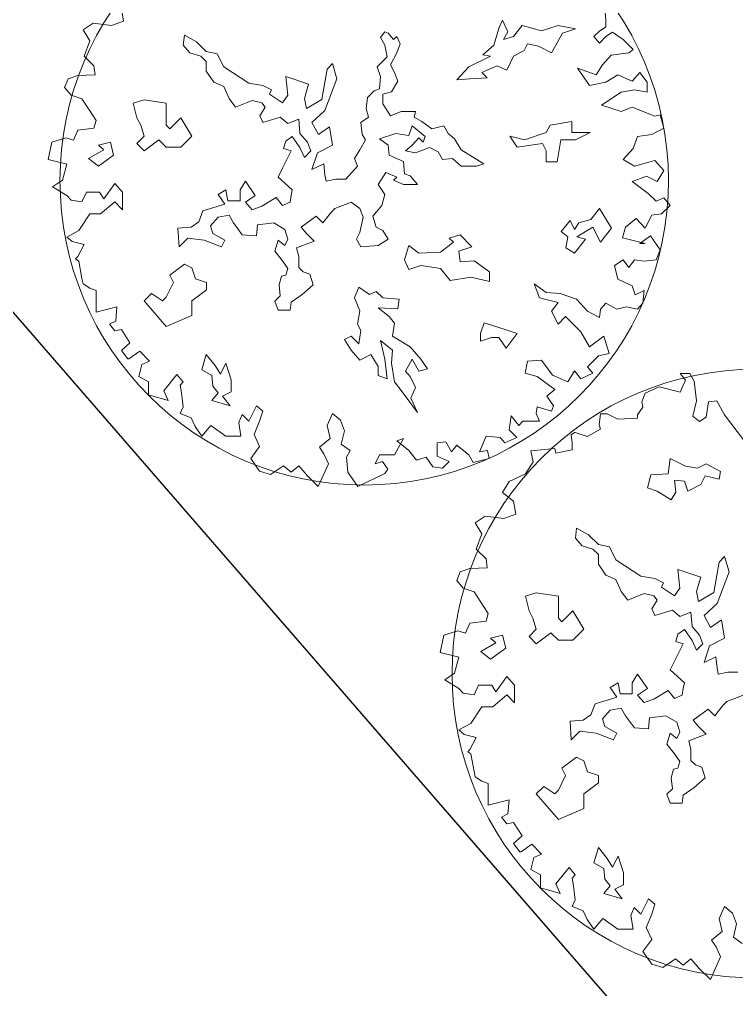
# Model space of a CAD drawing. Header units: millimetres. Extents: x 587797 to 2274247, y 1711 to 439204.
# Drawn here: x 2013631 to 2018272, y 267228 to 273502 of the extents above; entities that cross this region are included whole.
import ezdxf

# ---------------------------------------------------------------- set-up
doc = ezdxf.new("R2010")
doc.units = ezdxf.units.MM
doc.layers.add('finiture', color=7, linetype='Continuous', lineweight=20)

msp = doc.modelspace()

# ---------------------------------------------------------------- linework, layer by layer
msp.add_line((1983300.089, 306467.674), (2019745.401, 264522.149))
at = {"layer": 'finiture'}
for p, q in [((2014305.095, 273489.554), (2014290.806, 273575.322)), ((2017418.017, 273567.154), (2017426.183, 273497.722)), ((2014227.527, 273463.007), (2014305.095, 273489.554)), ((2016756.911, 273497.951), (2016735.322, 273448.754)), ((2016791.695, 273421.156), (2016756.911, 273497.951)), ((2017426.183, 273497.722), (2017426.183, 273454.838)), ((2014043.814, 273434.417), (2014107.093, 273477.301)), ((2014086.68, 273362.944), (2014043.814, 273434.417)), ((2014107.093, 273477.301), (2014227.527, 273463.007)), ((2015967.683, 273385.158), (2015995.27, 273421.156)), ((2015995.27, 273421.156), (2016016.859, 273413.956)), ((2016735.322, 273448.754), (2016700.538, 273335.961)), ((2016764.108, 273371.959), (2016791.695, 273421.156)), ((2016884.052, 273463.153), (2016827.678, 273392.358)), ((2017009.992, 273428.355), (2016884.052, 273463.153)), ((2017116.742, 273463.153), (2017009.992, 273428.355)), ((2017229.489, 273441.555), (2017116.742, 273463.153)), ((2017144.329, 273413.956), (2017229.489, 273441.555)), ((2017383.316, 273426.249), (2017348.615, 273391.533)), ((2017426.183, 273454.838), (2017383.316, 273426.249)), ((2017426.183, 273391.533), (2017469.049, 273420.123)), ((2017469.049, 273420.123), (2017538.452, 273371.112)), ((2014049.938, 273264.923), (2014086.68, 273362.944)), ((2014691.483, 273335.961), (2014698.679, 273399.557)), ((2014698.679, 273399.557), (2014776.643, 273357.56)), ((2014776.643, 273357.56), (2014840.213, 273293.963)), ((2015995.27, 273335.961), (2015967.683, 273385.158)), ((2016016.859, 273413.956), (2016051.643, 273371.959)), ((2016051.643, 273371.959), (2016073.233, 273392.358)), ((2016073.233, 273392.358), (2016094.823, 273343.16)), ((2016827.678, 273392.358), (2016764.108, 273371.959)), ((2017102.349, 273335.961), (2017144.329, 273413.956)), ((2017348.615, 273391.533), (2017383.316, 273348.649)), ((2017383.316, 273348.649), (2017426.183, 273391.533)), ((2017538.452, 273371.112), (2017601.731, 273307.807)), ((2014734.662, 273286.764), (2014691.483, 273335.961)), ((2016009.663, 273259.166), (2015995.27, 273335.961)), ((2016094.823, 273343.16), (2016073.233, 273286.764)), ((2016700.538, 273335.961), (2016629.771, 273272.365)), ((2016827.678, 273265.165), (2016897.245, 273301.163)), ((2016897.245, 273301.163), (2016918.835, 273343.16)), ((2016918.835, 273343.16), (2016989.602, 273328.761)), ((2016989.602, 273328.761), (2017073.562, 273286.764)), ((2017073.562, 273286.764), (2017102.349, 273335.961)), ((2017601.731, 273307.807), (2017573.153, 273285.344)), ((2014113.217, 273201.618), (2014049.938, 273264.923)), ((2014804.23, 273265.165), (2014734.662, 273286.764)), ((2014840.213, 273230.367), (2014804.23, 273265.165)), ((2014840.213, 273293.963), (2014910.98, 273279.564)), ((2014910.98, 273279.564), (2014952.96, 273195.569)), ((2015946.093, 273195.569), (2016009.663, 273259.166)), ((2016073.233, 273286.764), (2016031.253, 273208.769)), ((2016678.948, 273265.165), (2016538.614, 273195.569)), ((2016629.771, 273272.365), (2016678.948, 273265.165)), ((2016784.498, 273173.971), (2016827.678, 273265.165)), ((2017460.884, 273271.05), (2017403.729, 273207.745)), ((2017573.153, 273285.344), (2017460.884, 273271.05)), ((2014121.382, 273144.44), (2014113.217, 273201.618)), ((2014840.213, 273166.771), (2014840.213, 273230.367)), ((2014952.96, 273195.569), (2015114.884, 273089.976)), ((2015587.461, 272983.182), (2015622.245, 273181.17)), ((2015622.245, 273181.17), (2015657.029, 273215.968)), ((2015657.029, 273215.968), (2015685.815, 273117.574)), ((2015967.683, 273131.973), (2015946.093, 273195.569)), ((2016031.253, 273208.769), (2016058.84, 273159.572)), ((2016538.614, 273195.569), (2016460.651, 273110.375)), ((2016622.575, 273159.572), (2016722.128, 273202.769)), ((2016722.128, 273202.769), (2016784.498, 273173.971)), ((2017362.903, 273144.44), (2017242.469, 273187.324)), ((2017242.469, 273187.324), (2017320.037, 273075.008)), ((2017403.729, 273207.745), (2017362.903, 273144.44)), ((2013923.38, 273060.714), (2013945.833, 273117.892)), ((2013945.833, 273117.892), (2014009.112, 273138.313)), ((2014009.112, 273138.313), (2014121.382, 273144.44)), ((2014889.39, 273095.975), (2014840.213, 273166.771)), ((2015367.965, 273011.98), (2015354.771, 273131.973)), ((2015354.771, 273131.973), (2015502.301, 273082.776)), ((2015685.815, 273117.574), (2015607.852, 272913.586)), ((2015960.486, 273053.978), (2015967.683, 273131.973)), ((2016058.84, 273159.572), (2016080.43, 273103.175)), ((2016460.651, 273110.375), (2016545.811, 273117.574)), ((2016545.811, 273117.574), (2016658.558, 273124.774)), ((2016658.558, 273124.774), (2016622.575, 273159.572)), ((2017426.183, 273095.429), (2017503.75, 273144.44)), ((2017503.75, 273144.44), (2017595.607, 273103.598)), ((2017595.607, 273103.598), (2017644.597, 273158.734)), ((2017644.597, 273158.734), (2017693.588, 273095.429)), ((2013966.246, 273011.703), (2013923.38, 273060.714)), ((2014952.96, 273068.377), (2014889.39, 273095.975)), ((2014987.743, 272990.382), (2014952.96, 273068.377)), ((2015114.884, 273089.976), (2015206.041, 273075.577)), ((2015206.041, 273075.577), (2015262.414, 273046.778)), ((2015262.414, 273046.778), (2015249.22, 273019.18)), ((2015502.301, 273082.776), (2015474.714, 272990.382)), ((2015925.702, 273039.579), (2015960.486, 273053.978)), ((2016080.43, 273103.175), (2016038.449, 273033.579)), ((2017320.037, 273075.008), (2017426.183, 273095.429)), ((2017609.896, 273046.419), (2017524.163, 273032.124)), ((2017693.588, 273032.124), (2017609.896, 273046.419)), ((2017693.588, 273095.429), (2017693.588, 273032.124)), ((2014035.649, 272989.24), (2013966.246, 273011.703)), ((2014098.928, 272891.22), (2014035.649, 272989.24)), ((2014438.506, 272982.59), (2014367.684, 272959.873)), ((2014581.487, 272959.873), (2014438.506, 272982.59)), ((2015029.724, 272933.985), (2014987.743, 272990.382)), ((2015249.22, 273019.18), (2015333.181, 272962.783)), ((2015333.181, 272962.783), (2015367.965, 273011.98)), ((2015474.714, 272990.382), (2015487.908, 272926.786)), ((2015487.908, 272926.786), (2015587.461, 272983.182)), ((2015875.326, 272926.786), (2015882.523, 272997.581)), ((2015882.523, 272997.581), (2015925.702, 273039.579)), ((2016038.449, 273033.579), (2015982.076, 273019.18)), ((2015982.076, 273019.18), (2015982.076, 272955.584)), ((2017524.163, 273032.124), (2017397.605, 272948.398)), ((2014367.684, 272959.873), (2014391.737, 272864.995)), ((2014581.487, 272818.224), (2014581.487, 272959.873)), ((2015136.473, 272977.183), (2015029.724, 272933.985)), ((2015198.844, 272962.783), (2015136.473, 272977.183)), ((2015185.65, 272877.589), (2015220.434, 272933.985)), ((2015220.434, 272933.985), (2015198.844, 272962.783)), ((2015889.719, 272870.389), (2015875.326, 272926.786)), ((2015982.076, 272955.584), (2016031.253, 272877.589)), ((2017397.605, 272948.398), (2017524.163, 272905.514)), ((2017524.163, 272905.514), (2017595.607, 272934.104)), ((2017595.607, 272934.104), (2017742.578, 272876.925)), ((2014127.506, 272848.335), (2014098.928, 272891.22)), ((2014391.737, 272864.995), (2014415.789, 272818.224)), ((2014675.026, 272864.995), (2014604.203, 272794.17)), ((2014745.848, 272747.399), (2014675.026, 272864.995)), ((2015206.041, 272835.591), (2015185.65, 272877.589)), ((2015318.788, 272870.389), (2015206.041, 272835.591)), ((2015367.965, 272828.392), (2015318.788, 272870.389)), ((2015438.731, 272857.19), (2015367.965, 272828.392)), ((2015445.928, 272764.795), (2015438.731, 272857.19)), ((2015607.852, 272913.586), (2015523.891, 272835.591)), ((2015840.542, 272835.591), (2015889.719, 272870.389)), ((2016031.253, 272877.589), (2016102.019, 272906.387)), ((2016102.019, 272906.387), (2016193.176, 272906.387)), ((2016193.176, 272906.387), (2016185.98, 272870.389)), ((2016185.98, 272870.389), (2016235.157, 272842.791)), ((2017742.578, 272876.925), (2017777.279, 272885.093)), ((2017777.279, 272885.093), (2017799.733, 272799.325)), ((2014009.112, 272785.03), (2014113.217, 272799.325)), ((2014113.217, 272799.325), (2014127.506, 272848.335)), ((2014415.789, 272818.224), (2014438.506, 272747.399)), ((2014604.203, 272794.17), (2014581.487, 272818.224)), ((2015523.891, 272835.591), (2015565.872, 272757.596)), ((2015565.872, 272757.596), (2015636.638, 272807.993)), ((2015636.638, 272807.993), (2015657.029, 272688)), ((2015847.739, 272757.596), (2015840.542, 272835.591)), ((2016171.587, 272813.992), (2016151.196, 272751.596)), ((2016256.747, 272744.397), (2016171.587, 272813.992)), ((2016235.157, 272842.791), (2016298.727, 272793.594)), ((2016298.727, 272793.594), (2016376.69, 272813.992)), ((2016376.69, 272813.992), (2016404.277, 272764.795)), ((2017064.276, 272818.224), (2017040.223, 272770.117)), ((2017205.92, 272840.941), (2017064.276, 272818.224)), ((2017205.92, 272770.117), (2017205.92, 272840.941)), ((2017799.733, 272799.325), (2017722.165, 272758.483)), ((2013839.688, 272707.431), (2013931.545, 272736.02)), ((2013931.545, 272736.02), (2013980.535, 272721.725)), ((2013980.535, 272721.725), (2014009.112, 272785.03)), ((2014438.506, 272747.399), (2014391.737, 272699.292)), ((2014675.026, 272675.239), (2014745.848, 272747.399)), ((2015354.771, 272715.598), (2015396.751, 272744.397)), ((2015396.751, 272744.397), (2015445.928, 272673.601)), ((2015495.105, 272708.399), (2015445.928, 272764.795)), ((2015869.329, 272722.798), (2015847.739, 272757.596)), ((2016066.036, 272764.795), (2015960.486, 272729.998)), ((2015960.486, 272729.998), (2016016.859, 272688)), ((2016151.196, 272751.596), (2016066.036, 272764.795)), ((2016171.587, 272688), (2016214.766, 272737.197)), ((2016214.766, 272737.197), (2016242.353, 272708.399)), ((2016242.353, 272708.399), (2016256.747, 272744.397)), ((2016404.277, 272764.795), (2016446.257, 272729.998)), ((2016446.257, 272729.998), (2016489.437, 272659.202)), ((2016898.578, 272723.346), (2016803.703, 272747.399)), ((2016803.703, 272747.399), (2016851.809, 272675.239)), ((2017040.223, 272770.117), (2016898.578, 272723.346)), ((2017324.848, 272770.117), (2017205.92, 272770.117)), ((2017229.973, 272723.346), (2017324.848, 272770.117)), ((2017630.309, 272744.189), (2017601.731, 272666.589)), ((2017722.165, 272758.483), (2017630.309, 272744.189)), ((2013817.234, 272595.115), (2013839.688, 272707.431)), ((2014142.141, 272688), (2014220.104, 272708.399)), ((2014176.925, 272659.202), (2014142.141, 272688)), ((2014220.104, 272708.399), (2014240.495, 272624.404)), ((2014391.737, 272699.292), (2014438.506, 272652.521)), ((2014438.506, 272652.521), (2014533.381, 272723.346)), ((2014533.381, 272723.346), (2014581.487, 272675.239)), ((2014581.487, 272675.239), (2014675.026, 272675.239)), ((2015340.378, 272666.401), (2015354.771, 272715.598)), ((2015445.928, 272673.601), (2015474.714, 272610.005)), ((2015516.695, 272652.002), (2015495.105, 272708.399)), ((2015657.029, 272688), (2015558.675, 272638.803)), ((2015833.346, 272659.202), (2015869.329, 272722.798)), ((2016016.859, 272688), (2016024.056, 272624.404)), ((2016129.606, 272652.002), (2016171.587, 272688)), ((2016284.334, 272673.601), (2016193.176, 272638.803)), ((2016340.707, 272644.803), (2016284.334, 272673.601)), ((2016851.809, 272675.239), (2017016.17, 272699.292)), ((2017016.17, 272699.292), (2017040.223, 272652.521)), ((2017111.045, 272581.697), (2017135.098, 272723.346)), ((2017135.098, 272723.346), (2017229.973, 272723.346)), ((2017601.731, 272666.589), (2017538.452, 272595.115)), ((2014078.571, 272602.805), (2014176.925, 272659.202)), ((2014240.495, 272624.404), (2014142.141, 272553.608)), ((2015333.181, 272539.209), (2015389.554, 272652.002)), ((2015389.554, 272652.002), (2015340.378, 272666.401)), ((2015474.714, 272610.005), (2015516.695, 272652.002)), ((2015558.675, 272638.803), (2015523.891, 272532.009)), ((2015798.562, 272602.805), (2015833.346, 272659.202)), ((2016024.056, 272624.404), (2016115.213, 272582.406)), ((2016193.176, 272638.803), (2016129.606, 272652.002)), ((2016369.494, 272595.606), (2016340.707, 272644.803)), ((2016489.437, 272659.202), (2016636.968, 272568.007)), ((2017040.223, 272652.521), (2017040.223, 272581.697)), ((2013937.668, 272566.526), (2013817.234, 272595.115)), ((2013909.091, 272462.379), (2013937.668, 272566.526)), ((2014142.141, 272553.608), (2014078.571, 272602.805)), ((2015523.891, 272532.009), (2015600.655, 272568.007)), ((2015600.655, 272568.007), (2015607.852, 272497.212)), ((2015742.189, 272469.613), (2015818.952, 272553.608)), ((2015818.952, 272553.608), (2015798.562, 272602.805)), ((2016115.213, 272582.406), (2016122.41, 272504.411)), ((2016433.064, 272602.805), (2016369.494, 272595.606)), ((2016489.437, 272553.608), (2016433.064, 272602.805)), ((2016587.791, 272553.608), (2016489.437, 272553.608)), ((2016636.968, 272568.007), (2016587.791, 272553.608)), ((2017040.223, 272581.697), (2017111.045, 272581.697)), ((2017538.452, 272595.115), (2017609.896, 272552.231)), ((2017609.896, 272552.231), (2017742.578, 272588.989)), ((2017742.578, 272588.989), (2017799.733, 272525.684)), ((2015305.594, 272482.812), (2015333.181, 272539.209)), ((2015396.751, 272398.818), (2015305.594, 272482.812)), ((2015607.852, 272497.212), (2015615.048, 272455.214)), ((2016002.466, 272511.611), (2015953.289, 272433.615)), ((2016073.233, 272482.812), (2016002.466, 272511.611)), ((2016051.643, 272462.414), (2016073.233, 272482.812)), ((2016122.41, 272504.411), (2016158.393, 272490.012)), ((2016158.393, 272490.012), (2016207.57, 272433.615)), ((2017687.464, 272488.926), (2017595.607, 272454.211)), ((2017756.867, 272454.211), (2017687.464, 272488.926)), ((2017799.733, 272525.684), (2017756.867, 272454.211)), ((2013845.812, 272419.495), (2013909.091, 272462.379)), ((2013937.668, 272362.316), (2013845.812, 272419.495)), ((2014247.94, 272439.916), (2014176.496, 272341.895)), ((2014296.93, 272384.779), (2014247.94, 272439.916)), ((2015058.51, 272398.818), (2015093.294, 272455.214)), ((2015093.294, 272455.214), (2015156.864, 272362.82)), ((2015615.048, 272455.214), (2015678.618, 272469.613)), ((2015678.618, 272469.613), (2015742.189, 272469.613)), ((2015953.289, 272433.615), (2015995.27, 272370.019)), ((2016115.213, 272433.615), (2016051.643, 272462.414)), ((2016207.57, 272433.615), (2016115.213, 272433.615)), ((2017595.607, 272454.211), (2017699.711, 272376.611)), ((2013966.246, 272333.727), (2013937.668, 272362.316)), ((2014064.226, 272384.779), (2014035.649, 272321.474)), ((2014149.959, 272384.779), (2014064.226, 272384.779)), ((2014176.496, 272341.895), (2014149.959, 272384.779)), ((2014296.93, 272270.422), (2014296.93, 272384.779)), ((2014916.977, 272370.019), (2014967.353, 272398.818)), ((2014960.156, 272306.423), (2014916.977, 272370.019)), ((2014967.353, 272398.818), (2014980.547, 272328.022)), ((2015058.51, 272328.022), (2015058.51, 272398.818)), ((2015156.864, 272362.82), (2015093.294, 272320.822)), ((2015382.358, 272320.822), (2015389.554, 272362.82)), ((2015389.554, 272362.82), (2015396.751, 272398.818)), ((2015995.27, 272370.019), (2015974.879, 272299.224)), ((2017699.711, 272376.611), (2017750.743, 272327.601)), ((2014035.649, 272321.474), (2013966.246, 272333.727)), ((2014156.083, 272243.875), (2014247.94, 272321.474)), ((2014247.94, 272321.474), (2014296.93, 272270.422)), ((2014818.623, 272264.426), (2014960.156, 272306.423)), ((2014980.547, 272328.022), (2015058.51, 272328.022)), ((2015093.294, 272320.822), (2015136.473, 272271.625)), ((2015136.473, 272271.625), (2015198.844, 272293.224)), ((2015198.844, 272293.224), (2015291.201, 272349.62)), ((2015291.201, 272349.62), (2015333.181, 272299.224)), ((2015333.181, 272299.224), (2015382.358, 272320.822)), ((2015776.972, 272320.822), (2015671.422, 272278.825)), ((2015833.346, 272278.825), (2015776.972, 272320.822)), ((2015974.879, 272299.224), (2015918.506, 272229.628)), ((2017750.743, 272327.601), (2017799.733, 272348.022)), ((2017842.6, 272299.011), (2017785.444, 272243.875)), ((2017799.733, 272348.022), (2017842.6, 272299.011)), ((2014015.236, 272137.686), (2014086.68, 272243.875)), ((2014086.68, 272243.875), (2014156.083, 272243.875)), ((2014791.036, 272193.63), (2014818.623, 272264.426)), ((2014987.743, 272236.827), (2014916.977, 272222.428)), ((2015016.53, 272186.43), (2014987.743, 272236.827)), ((2015551.478, 272229.628), (2015453.125, 272158.832)), ((2015593.459, 272186.43), (2015551.478, 272229.628)), ((2015643.835, 272250.027), (2015593.459, 272186.43)), ((2015671.422, 272278.825), (2015643.835, 272250.027)), ((2015854.936, 272222.428), (2015833.346, 272278.825)), ((2015918.506, 272229.628), (2015938.896, 272158.832)), ((2017384.216, 272278.825), (2017327.843, 272208.029)), ((2017462.18, 272151.632), (2017384.216, 272278.825)), ((2017722.165, 272235.706), (2017679.299, 272151.98)), ((2017785.444, 272243.875), (2017722.165, 272235.706)), ((2014741.859, 272158.832), (2014791.036, 272193.63)), ((2014916.977, 272222.428), (2014867.8, 272166.032)), ((2014867.8, 272166.032), (2014882.193, 272116.835)), ((2015072.903, 272109.635), (2015016.53, 272186.43)), ((2015171.257, 272173.231), (2015164.06, 272102.435)), ((2015276.807, 272186.43), (2015171.257, 272173.231)), ((2015347.574, 272144.433), (2015276.807, 272186.43)), ((2015833.346, 272124.034), (2015854.936, 272222.428)), ((2017193.506, 272200.829), (2017137.133, 272130.034)), ((2017222.292, 272144.433), (2017193.506, 272200.829)), ((2017249.879, 272186.43), (2017222.292, 272144.433)), ((2017327.843, 272208.029), (2017249.879, 272186.43)), ((2017622.144, 272215.285), (2017552.741, 272158.107)), ((2017679.299, 272151.98), (2017622.144, 272215.285)), ((2013937.668, 272094.802), (2014015.236, 272137.686)), ((2014656.699, 272151.632), (2014741.859, 272158.832)), ((2014663.896, 272031.64), (2014656.699, 272151.632)), ((2014882.193, 272116.835), (2014960.156, 272073.637)), ((2015164.06, 272102.435), (2015072.903, 272109.635)), ((2015367.965, 272080.837), (2015347.574, 272144.433)), ((2015453.125, 272158.832), (2015487.908, 272116.835)), ((2015487.908, 272116.835), (2015537.085, 272067.638)), ((2015812.955, 272080.837), (2015833.346, 272124.034)), ((2015938.896, 272158.832), (2015982.076, 272137.233)), ((2015982.076, 272137.233), (2016016.859, 272080.837)), ((2016411.474, 272088.036), (2016482.241, 272109.635)), ((2016482.241, 272109.635), (2016559.004, 272031.64)), ((2017137.133, 272130.034), (2017179.113, 272095.236)), ((2017236.686, 272095.236), (2017342.236, 272158.832)), ((2017342.236, 272158.832), (2017391.413, 272060.438)), ((2017391.413, 272060.438), (2017462.18, 272151.632)), ((2017552.741, 272158.107), (2017532.328, 272088.675)), ((2017644.597, 272051.918), (2017714, 272102.97)), ((2017714, 272102.97), (2017777.279, 272011.076)), ((2013972.37, 272066.212), (2013937.668, 272094.802)), ((2014049.938, 272045.791), (2013972.37, 272066.212)), ((2014009.112, 271968.192), (2014049.938, 272045.791)), ((2014720.269, 272088.036), (2014663.896, 272031.64)), ((2014825.82, 272073.637), (2014720.269, 272088.036)), ((2014938.567, 272031.64), (2014825.82, 272073.637)), ((2014960.156, 272073.637), (2014938.567, 272031.64)), ((2015284.004, 272004.041), (2015305.594, 272073.637)), ((2015305.594, 272073.637), (2015347.574, 272038.839)), ((2015347.574, 272038.839), (2015367.965, 272080.837)), ((2015537.085, 272067.638), (2015424.338, 272024.44)), ((2015840.542, 272031.64), (2015812.955, 272080.837)), ((2016016.859, 272080.837), (2015953.289, 272038.839)), ((2016355.1, 271996.842), (2016440.26, 272060.438)), ((2016440.26, 272060.438), (2016411.474, 272088.036)), ((2017179.113, 272095.236), (2017165.919, 272024.44)), ((2017222.292, 271989.642), (2017293.059, 272080.837)), ((2017293.059, 272080.837), (2017236.686, 272095.236)), ((2017532.328, 272088.675), (2017679.299, 272051.918)), ((2017679.299, 272051.918), (2017644.597, 272051.918)), ((2015333.181, 271940.445), (2015284.004, 272004.041)), ((2015424.338, 272024.44), (2015438.731, 271968.044)), ((2015953.289, 272038.839), (2015840.542, 272031.64)), ((2016122.41, 271947.645), (2016151.196, 272038.839)), ((2016151.196, 272038.839), (2016214.766, 271989.642)), ((2016214.766, 271989.642), (2016355.1, 271996.842)), ((2016559.004, 272031.64), (2016475.044, 272004.041)), ((2016475.044, 272004.041), (2016482.241, 271933.246)), ((2017165.919, 272024.44), (2017222.292, 271989.642)), ((2017777.279, 272011.076), (2017750.743, 271947.771)), ((2013994.824, 271953.897), (2014009.112, 271968.192)), ((2014015.236, 271939.602), (2013994.824, 271953.897)), ((2014035.649, 271827.287), (2014015.236, 271939.602)), ((2014699.079, 271918.886), (2014604.203, 271848.062)), ((2014745.848, 271894.833), (2014699.079, 271918.886)), ((2015367.965, 271891.248), (2015333.181, 271940.445)), ((2015438.731, 271968.044), (2015438.731, 271898.448)), ((2016151.196, 271884.049), (2016122.41, 271947.645)), ((2016482.241, 271933.246), (2016573.398, 271940.445)), ((2016573.398, 271940.445), (2016671.751, 271869.649)), ((2017538.452, 271947.771), (2017481.297, 271911.013)), ((2017573.153, 271896.718), (2017538.452, 271947.771)), ((2017609.896, 271947.771), (2017573.153, 271896.718)), ((2017673.175, 271939.602), (2017609.896, 271947.771)), ((2017750.743, 271947.771), (2017673.175, 271939.602)), ((2014769.901, 271824.008), (2014745.848, 271894.833)), ((2015354.771, 271848.051), (2015367.965, 271891.248)), ((2015438.731, 271898.448), (2015467.518, 271869.649)), ((2015467.518, 271869.649), (2015509.498, 271855.25)), ((2015509.498, 271855.25), (2015531.088, 271785.655)), ((2016227.96, 271911.647), (2016151.196, 271884.049)), ((2016355.1, 271891.248), (2016227.96, 271911.647)), ((2016418.67, 271813.253), (2016355.1, 271891.248)), ((2016671.751, 271869.649), (2016671.751, 271806.053)), ((2017481.297, 271911.013), (2017503.75, 271821.161)), ((2014043.814, 271792.571), (2014035.649, 271827.287)), ((2014086.68, 271763.982), (2014043.814, 271792.571)), ((2014628.256, 271801.291), (2014581.487, 271706.413)), ((2014604.203, 271848.062), (2014628.256, 271801.291)), ((2014840.723, 271801.291), (2014769.901, 271824.008)), ((2014840.723, 271753.184), (2014840.723, 271801.291)), ((2015311.591, 271785.655), (2015325.984, 271842.051)), ((2015325.984, 271842.051), (2015354.771, 271848.051)), ((2016553.007, 271834.852), (2016418.67, 271813.253)), ((2016671.751, 271806.053), (2016553.007, 271834.852)), ((2017038.343, 271735.393), (2016960.775, 271792.571)), ((2016960.775, 271792.571), (2016995.477, 271700.677)), ((2017503.75, 271821.161), (2017595.607, 271778.277)), ((2014127.506, 271749.687), (2014086.68, 271763.982)), ((2014127.506, 271678.214), (2014127.506, 271749.687)), ((2014486.612, 271730.467), (2014438.506, 271682.359)), ((2014557.434, 271682.359), (2014486.612, 271730.467)), ((2014745.848, 271682.359), (2014840.723, 271753.184)), ((2015318.788, 271714.859), (2015311.591, 271785.655)), ((2015531.088, 271785.655), (2015460.321, 271722.058)), ((2015826.149, 271771.255), (2015798.562, 271700.46)), ((2015896.916, 271722.058), (2015826.149, 271771.255)), ((2015938.896, 271742.457), (2015896.916, 271722.058)), ((2015982.076, 271700.46), (2015938.896, 271742.457)), ((2017130.2, 271729.266), (2017038.343, 271735.393)), ((2017236.345, 271692.508), (2017130.2, 271729.266)), ((2017595.607, 271778.277), (2017616.02, 271721.098)), ((2017616.02, 271721.098), (2017673.175, 271749.687)), ((2017673.175, 271749.687), (2017665.01, 271665.961)), ((2014127.506, 271608.783), (2014127.506, 271678.214)), ((2014438.506, 271682.359), (2014581.487, 271516.657)), ((2014581.487, 271706.413), (2014557.434, 271682.359)), ((2014745.848, 271587.481), (2014745.848, 271682.359)), ((2015284.004, 271678.861), (2015318.788, 271714.859)), ((2015305.594, 271622.464), (2015284.004, 271678.861)), ((2015389.554, 271672.861), (2015382.358, 271622.464)), ((2015460.321, 271722.058), (2015389.554, 271672.861)), ((2015798.562, 271700.46), (2015833.346, 271616.465)), ((2016087.626, 271693.26), (2015982.076, 271700.46)), ((2016080.43, 271629.664), (2016087.626, 271693.26)), ((2016995.477, 271700.677), (2017115.911, 271672.088)), ((2017115.911, 271672.088), (2017073.044, 271614.909)), ((2017305.748, 271614.909), (2017236.345, 271692.508)), ((2017426.183, 271665.961), (2017391.481, 271629.203)), ((2017495.585, 271629.203), (2017426.183, 271665.961)), ((2017665.01, 271665.961), (2017630.309, 271629.203)), ((2014262.229, 271643.498), (2014127.506, 271608.783)), ((2014254.064, 271551.604), (2014262.229, 271643.498)), ((2015382.358, 271622.464), (2015305.594, 271622.464)), ((2015833.346, 271616.465), (2015818.952, 271531.27)), ((2016024.056, 271580.467), (2015953.289, 271636.864)), ((2015953.289, 271636.864), (2016080.43, 271629.664)), ((2017073.044, 271614.909), (2017115.911, 271531.183)), ((2017383.316, 271574.067), (2017305.748, 271614.909)), ((2017391.481, 271629.203), (2017383.316, 271574.067)), ((2017558.864, 271643.498), (2017495.585, 271629.203)), ((2017630.309, 271629.203), (2017558.864, 271643.498)), ((2014213.239, 271531.183), (2014254.064, 271551.604)), ((2014581.487, 271516.657), (2014745.848, 271587.481)), ((2016058.84, 271538.469), (2016024.056, 271580.467)), ((2016045.646, 271453.275), (2016058.84, 271538.469)), ((2016638.006, 271540.71), (2016615.289, 271469.886)), ((2016779.65, 271493.939), (2016638.006, 271540.71)), ((2017115.911, 271531.183), (2017164.901, 271580.193)), ((2017164.901, 271580.193), (2017262.882, 271482.172)), ((2014247.94, 271488.299), (2014213.239, 271531.183)), ((2014290.806, 271496.467), (2014247.94, 271488.299)), ((2014345.92, 271410.699), (2014290.806, 271496.467)), ((2015818.952, 271531.27), (2015840.542, 271489.272)), ((2015840.542, 271489.272), (2015826.149, 271404.078)), ((2016851.809, 271469.886), (2016779.65, 271493.939)), ((2017262.882, 271482.172), (2017320.037, 271384.152)), ((2015776.972, 271453.275), (2015734.992, 271432.876)), ((2015734.992, 271432.876), (2015776.972, 271362.08)), ((2015826.149, 271404.078), (2015776.972, 271453.275)), ((2015995.27, 271305.684), (2015967.683, 271425.676)), ((2015967.683, 271425.676), (2016045.646, 271362.08)), ((2016158.393, 271383.679), (2016045.646, 271453.275)), ((2016615.289, 271469.886), (2016615.289, 271421.779)), ((2016615.289, 271421.779), (2016686.112, 271445.832)), ((2016686.112, 271445.832), (2016732.881, 271445.832)), ((2016732.881, 271445.832), (2016779.65, 271375.008)), ((2016779.65, 271375.008), (2016851.809, 271469.886)), ((2017320.037, 271384.152), (2017411.894, 271453.583)), ((2017411.894, 271453.583), (2017446.595, 271341.268)), ((2014290.806, 271361.689), (2014345.92, 271410.699)), ((2014331.632, 271306.552), (2014290.806, 271361.689)), ((2014409.2, 271355.562), (2014339.797, 271306.552)), ((2014472.479, 271292.257), (2014409.2, 271355.562)), ((2015776.972, 271362.08), (2015833.346, 271298.484)), ((2016045.646, 271362.08), (2016038.449, 271278.085)), ((2016227.96, 271305.684), (2016158.393, 271383.679)), ((2014339.797, 271306.552), (2014331.632, 271306.552)), ((2014423.488, 271269.794), (2014472.479, 271292.257)), ((2014811.426, 271234.888), (2014840.213, 271334.482)), ((2014840.213, 271334.482), (2014896.586, 271263.686)), ((2015833.346, 271298.484), (2015904.112, 271334.482)), ((2015904.112, 271334.482), (2015953.289, 271256.487)), ((2016009.663, 271178.491), (2015995.27, 271305.684)), ((2016129.606, 271227.688), (2016171.587, 271305.684)), ((2016171.587, 271305.684), (2016214.766, 271227.688)), ((2016271.14, 271242.087), (2016227.96, 271305.684)), ((2016917.909, 271292.257), (2016903.62, 271214.658)), ((2017009.765, 271298.384), (2016917.909, 271292.257)), ((2017081.21, 271200.363), (2017009.765, 271298.384)), ((2017377.192, 271326.973), (2017305.748, 271255.5)), ((2017446.595, 271341.268), (2017377.192, 271326.973)), ((2014403.076, 271192.195), (2014423.488, 271269.794)), ((2014874.996, 271200.09), (2014811.426, 271234.888)), ((2014896.586, 271263.686), (2014931.37, 271207.289)), ((2014931.37, 271207.289), (2014967.353, 271278.085)), ((2014967.353, 271278.085), (2015002.137, 271171.292)), ((2015953.289, 271256.487), (2015953.289, 271200.09)), ((2016038.449, 271278.085), (2016058.84, 271158.092)), ((2016158.393, 271192.89), (2016129.606, 271227.688)), ((2016214.766, 271227.688), (2016271.14, 271242.087)), ((2017222.056, 271228.952), (2017179.19, 271157.479)), ((2017262.882, 271177.9), (2017222.056, 271228.952)), ((2017305.748, 271255.5), (2017340.45, 271214.658)), ((2014466.355, 271157.479), (2014403.076, 271192.195)), ((2014650.068, 271206.489), (2014564.335, 271100.3)), ((2014690.893, 271157.479), (2014650.068, 271206.489)), ((2014882.193, 271129.294), (2014874.996, 271200.09)), ((2015002.137, 271171.292), (2015002.137, 271094.496)), ((2015953.289, 271200.09), (2016009.663, 271178.491)), ((2016193.176, 271122.095), (2016158.393, 271192.89)), ((2016903.62, 271214.658), (2016981.188, 271192.195)), ((2016981.188, 271192.195), (2017095.498, 271108.469)), ((2017179.19, 271157.479), (2017081.21, 271200.363)), ((2017340.45, 271214.658), (2017262.882, 271177.9)), ((2017940.315, 271169.429), (2017905.613, 271212.313)), ((2017905.613, 271212.313), (2017968.893, 271212.313)), ((2017905.613, 271091.829), (2017940.315, 271169.429)), ((2017968.893, 271212.313), (2017997.47, 271163.303)), ((2017997.47, 271163.303), (2018011.759, 271034.65)), ((2014466.355, 271073.753), (2014466.355, 271157.479)), ((2014564.335, 271100.3), (2014592.913, 271036.995)), ((2014670.481, 271137.058), (2014690.893, 271157.479)), ((2014678.646, 271088.048), (2014670.481, 271137.058)), ((2014916.977, 271087.297), (2014882.193, 271129.294)), ((2016058.84, 271158.092), (2016108.017, 271094.496)), ((2016164.39, 271052.499), (2016193.176, 271122.095)), ((2017095.498, 271108.469), (2017044.467, 271065.585)), ((2017679.034, 271085.703), (2017770.89, 271126.545)), ((2017770.89, 271126.545), (2017905.613, 271091.829)), ((2014592.913, 271036.995), (2014466.355, 271073.753)), ((2014690.893, 270996.153), (2014678.646, 271088.048)), ((2014874.996, 271038.1), (2014916.977, 271087.297)), ((2014994.94, 271002.102), (2014874.996, 271038.1)), ((2015002.137, 271094.496), (2014945.763, 271065.698)), ((2014945.763, 271065.698), (2014994.94, 271002.102)), ((2016108.017, 271094.496), (2016207.57, 270960.104)), ((2016207.57, 270960.104), (2016164.39, 271052.499)), ((2017044.467, 271065.585), (2017087.333, 271002.28)), ((2017658.621, 271028.524), (2017679.034, 271085.703)), ((2014670.481, 270953.269), (2014690.893, 270996.153)), ((2015164.466, 271002.28), (2015115.476, 270904.259)), ((2015205.291, 270967.564), (2015164.466, 271002.28)), ((2016981.188, 270996.153), (2016975.064, 270953.269)), ((2017073.044, 270967.564), (2016981.188, 270996.153)), ((2017087.333, 271002.28), (2017073.044, 270967.564)), ((2017630.043, 270944.798), (2017664.745, 270993.809)), ((2017664.745, 270993.809), (2017658.621, 271028.524)), ((2018011.759, 271034.65), (2017989.305, 270936.63)), ((2018075.038, 270930.504), (2018089.327, 271028.524)), ((2018089.327, 271028.524), (2018144.441, 271034.65)), ((2018144.441, 271034.65), (2018193.431, 270944.798)), ((2014741.925, 270924.68), (2014670.481, 270953.269)), ((2014768.461, 270869.543), (2014741.925, 270924.68)), ((2015072.609, 270947.143), (2015050.155, 270896.091)), ((2015115.476, 270904.259), (2015072.609, 270947.143)), ((2015184.879, 270904.259), (2015205.291, 270967.564)), ((2015656.41, 270953.269), (2015621.708, 270875.67)), ((2015707.441, 270910.385), (2015656.41, 270953.269)), ((2015733.978, 270840.954), (2015707.441, 270910.385)), ((2016813.804, 270938.975), (2016799.516, 270847.08)), ((2016862.795, 270875.67), (2016813.804, 270938.975)), ((2016975.064, 270953.269), (2016995.477, 270904.259)), ((2017383.051, 270879.451), (2017391.216, 270950.925)), ((2017391.216, 270950.925), (2017434.082, 270950.925)), ((2017434.082, 270950.925), (2017503.485, 270916.209)), ((2017503.485, 270916.209), (2017630.043, 270922.335)), ((2017630.043, 270922.335), (2017630.043, 270944.798)), ((2017989.305, 270936.63), (2018032.172, 270901.914)), ((2018032.172, 270901.914), (2018075.038, 270930.504)), ((2018193.431, 270944.798), (2018322.031, 270775.304)), ((2014811.328, 270806.238), (2014768.461, 270869.543)), ((2014868.483, 270875.67), (2014811.328, 270806.238)), ((2014966.464, 270806.238), (2014868.483, 270875.67)), ((2015050.155, 270896.091), (2015064.444, 270806.238)), ((2015150.177, 270818.491), (2015184.879, 270904.259)), ((2015621.708, 270875.67), (2015642.121, 270791.944)), ((2016889.331, 270904.259), (2016862.795, 270875.67)), ((2016946.486, 270904.259), (2016889.331, 270904.259)), ((2016995.477, 270904.259), (2016946.486, 270904.259)), ((2017305.483, 270803.894), (2017391.216, 270852.904)), ((2017391.216, 270852.904), (2017383.051, 270879.451)), ((2015064.444, 270806.238), (2014966.464, 270806.238)), ((2015184.879, 270740.891), (2015150.177, 270818.491)), ((2015642.121, 270791.944), (2015572.718, 270734.765)), ((2015713.565, 270755.186), (2015733.978, 270840.954)), ((2016115.693, 270791.944), (2016058.538, 270685.755)), ((2016072.827, 270777.649), (2016115.693, 270791.944)), ((2016650.504, 270806.238), (2016607.637, 270706.176)), ((2016742.36, 270798.07), (2016650.504, 270806.238)), ((2016770.938, 270763.354), (2016742.36, 270798.07)), ((2016848.506, 270798.07), (2016770.938, 270763.354)), ((2016799.516, 270847.08), (2016848.506, 270798.07)), ((2017201.379, 270816.146), (2017221.791, 270830.441)), ((2017207.502, 270761.009), (2017201.379, 270816.146)), ((2017221.791, 270830.441), (2017227.915, 270830.441)), ((2017227.915, 270830.441), (2017305.483, 270803.894)), ((2015127.723, 270663.292), (2015184.879, 270740.891)), ((2015572.718, 270734.765), (2015601.296, 270691.881)), ((2015770.72, 270714.344), (2015713.565, 270755.186)), ((2016150.395, 270714.344), (2016072.827, 270777.649)), ((2016389.222, 270769.481), (2016334.108, 270763.354)), ((2016334.108, 270763.354), (2016334.108, 270677.586)), ((2016425.965, 270706.176), (2016389.222, 270769.481)), ((2016460.666, 270749.06), (2016425.965, 270706.176)), ((2016538.234, 270685.755), (2016460.666, 270749.06)), ((2016940.097, 270711.999), (2017095.233, 270726.294)), ((2017095.233, 270726.294), (2017101.357, 270697.704)), ((2017207.502, 270718.125), (2017207.502, 270761.009)), ((2015184.879, 270579.566), (2015127.723, 270663.292)), ((2015601.296, 270691.881), (2015629.873, 270628.576)), ((2015748.266, 270671.46), (2015770.72, 270714.344)), ((2015756.431, 270573.439), (2015748.266, 270671.46)), ((2015960.557, 270685.755), (2015931.98, 270628.576)), ((2016058.538, 270685.755), (2015960.557, 270685.755)), ((2016199.385, 270651.039), (2016150.395, 270714.344)), ((2016262.664, 270671.46), (2016199.385, 270651.039)), ((2016305.531, 270608.155), (2016262.664, 270671.46)), ((2016334.108, 270677.586), (2016411.676, 270642.871)), ((2016566.812, 270636.744), (2016538.234, 270685.755)), ((2016670.916, 270663.292), (2016566.812, 270636.744)), ((2016607.637, 270706.176), (2016658.669, 270714.344)), ((2016658.669, 270714.344), (2016670.916, 270663.292)), ((2016954.386, 270640.526), (2016940.097, 270711.999)), ((2017101.357, 270697.704), (2017207.502, 270718.125)), ((2017842.615, 270662.713), (2017828.222, 270564.319)), ((2017940.969, 270613.516), (2017842.615, 270662.713)), ((2015340.014, 270614.281), (2015256.323, 270559.145)), ((2015389.005, 270573.439), (2015340.014, 270614.281)), ((2015437.995, 270614.281), (2015389.005, 270573.439)), ((2015495.15, 270550.976), (2015437.995, 270614.281)), ((2015629.873, 270628.576), (2015564.553, 270481.545)), ((2015931.98, 270628.576), (2015980.97, 270642.871)), ((2015980.97, 270642.871), (2016015.672, 270593.86)), ((2016368.81, 270599.986), (2016305.531, 270608.155)), ((2016411.676, 270642.871), (2016368.81, 270599.986)), ((2016905.396, 270562.926), (2016954.386, 270640.526)), ((2018017.733, 270599.117), (2017940.969, 270613.516)), ((2018074.107, 270627.916), (2018017.733, 270599.117)), ((2018166.463, 270578.718), (2018074.107, 270627.916)), ((2015256.323, 270559.145), (2015184.879, 270579.566)), ((2015564.553, 270481.545), (2015495.15, 270550.976)), ((2015819.711, 270481.545), (2015756.431, 270573.439)), ((2015995.259, 270565.271), (2015819.711, 270481.545)), ((2016015.672, 270593.86), (2015995.259, 270565.271)), ((2016799.25, 270513.916), (2016905.396, 270562.926)), ((2017715.475, 270557.12), (2017693.885, 270471.925)), ((2017828.222, 270564.319), (2017715.475, 270557.12)), ((2018039.323, 270493.524), (2018068.109, 270549.92)), ((2018068.109, 270549.92), (2018159.267, 270528.322)), ((2018159.267, 270528.322), (2018166.463, 270578.718)), ((2016756.384, 270442.442), (2016799.25, 270513.916)), ((2017693.885, 270471.925), (2017757.456, 270451.526)), ((2017877.399, 270444.327), (2017870.202, 270522.322)), ((2017870.202, 270522.322), (2017933.773, 270515.122)), ((2017933.773, 270515.122), (2017955.362, 270451.526)), ((2017955.362, 270451.526), (2018039.323, 270493.524)), ((2016827.828, 270387.306), (2016756.384, 270442.442)), ((2017757.456, 270451.526), (2017848.613, 270395.13)), ((2017848.613, 270395.13), (2017877.399, 270444.327)), ((2016842.117, 270301.538), (2016827.828, 270387.306)), ((2016580.835, 270246.401), (2016644.115, 270289.285)), ((2016644.115, 270289.285), (2016764.549, 270274.99)), ((2016764.549, 270274.99), (2016842.117, 270301.538)), ((2016623.702, 270174.928), (2016580.835, 270246.401)), ((2016586.959, 270076.907), (2016623.702, 270174.928)), ((2017228.504, 270147.945), (2017235.701, 270211.541)), ((2017235.701, 270211.541), (2017313.664, 270169.543)), ((2017313.664, 270169.543), (2017377.234, 270105.947)), ((2017271.684, 270098.747), (2017228.504, 270147.945)), ((2017341.251, 270077.149), (2017271.684, 270098.747)), ((2017377.234, 270105.947), (2017448.001, 270091.548)), ((2016650.238, 270013.602), (2016586.959, 270076.907)), ((2017377.234, 270042.351), (2017341.251, 270077.149)), ((2017377.234, 269978.755), (2017377.234, 270042.351)), ((2017448.001, 270091.548), (2017489.981, 270007.553)), ((2016658.403, 269956.423), (2016650.238, 270013.602)), ((2017426.411, 269907.959), (2017377.234, 269978.755)), ((2017489.981, 270007.553), (2017651.905, 269901.959)), ((2018124.483, 269795.166), (2018159.267, 269993.154)), ((2018159.267, 269993.154), (2018194.05, 270027.952)), ((2018194.05, 270027.952), (2018222.837, 269929.558)), ((2016460.401, 269872.697), (2016482.855, 269929.876)), ((2016482.855, 269929.876), (2016546.134, 269950.297)), ((2016546.134, 269950.297), (2016658.403, 269956.423)), ((2017489.981, 269880.361), (2017426.411, 269907.959)), ((2017904.986, 269823.964), (2017891.792, 269943.957)), ((2017891.792, 269943.957), (2018039.323, 269894.76)), ((2018222.837, 269929.558), (2018144.873, 269725.57)), ((2016503.268, 269823.687), (2016460.401, 269872.697)), ((2017524.765, 269802.365), (2017489.981, 269880.361)), ((2017651.905, 269901.959), (2017743.062, 269887.56)), ((2017743.062, 269887.56), (2017799.436, 269858.762)), ((2017799.436, 269858.762), (2017786.242, 269831.164)), ((2018039.323, 269894.76), (2018011.736, 269802.365)), ((2016572.67, 269801.224), (2016503.268, 269823.687)), ((2016635.949, 269703.203), (2016572.67, 269801.224)), ((2016975.528, 269794.574), (2016904.705, 269771.856)), ((2017118.508, 269771.856), (2016975.528, 269794.574)), ((2017566.745, 269745.969), (2017524.765, 269802.365)), ((2017673.495, 269789.166), (2017566.745, 269745.969)), ((2017735.866, 269774.767), (2017673.495, 269789.166)), ((2017786.242, 269831.164), (2017870.202, 269774.767)), ((2017870.202, 269774.767), (2017904.986, 269823.964)), ((2018011.736, 269802.365), (2018024.93, 269738.769)), ((2018024.93, 269738.769), (2018124.483, 269795.166)), ((2016904.705, 269771.856), (2016928.758, 269676.978)), ((2017118.508, 269630.207), (2017118.508, 269771.856)), ((2017722.672, 269689.572), (2017757.456, 269745.969)), ((2017757.456, 269745.969), (2017735.866, 269774.767)), ((2018144.873, 269725.57), (2018060.913, 269647.575)), ((2016664.527, 269660.319), (2016635.949, 269703.203)), ((2016650.238, 269611.309), (2016664.527, 269660.319)), ((2016928.758, 269676.978), (2016952.811, 269630.207)), ((2017212.047, 269676.978), (2017141.225, 269606.154)), ((2017282.87, 269559.383), (2017212.047, 269676.978)), ((2017743.062, 269647.575), (2017722.672, 269689.572)), ((2017855.809, 269682.373), (2017743.062, 269647.575)), ((2017904.986, 269640.375), (2017855.809, 269682.373)), ((2017975.753, 269669.173), (2017904.986, 269640.375)), ((2017982.949, 269576.779), (2017975.753, 269669.173)), ((2016517.556, 269533.709), (2016546.134, 269597.014)), ((2016546.134, 269597.014), (2016650.238, 269611.309)), ((2016952.811, 269630.207), (2016975.528, 269559.383)), ((2017141.225, 269606.154), (2017118.508, 269630.207)), ((2018060.913, 269647.575), (2018102.893, 269569.579)), ((2018102.893, 269569.579), (2018173.66, 269619.976)), ((2018173.66, 269619.976), (2018194.05, 269499.984)), ((2016376.709, 269519.414), (2016468.566, 269548.004)), ((2016468.566, 269548.004), (2016517.556, 269533.709)), ((2016975.528, 269559.383), (2016928.758, 269511.276)), ((2016975.528, 269464.505), (2017070.403, 269535.329)), ((2017070.403, 269535.329), (2017118.508, 269487.222)), ((2017212.047, 269487.222), (2017282.87, 269559.383)), ((2017891.792, 269527.582), (2017933.773, 269556.38)), ((2017933.773, 269556.38), (2017982.949, 269485.585)), ((2018032.126, 269520.382), (2017982.949, 269576.779)), ((2016354.256, 269407.099), (2016376.709, 269519.414)), ((2016615.593, 269414.789), (2016713.946, 269471.185)), ((2016679.163, 269499.984), (2016757.126, 269520.382)), ((2016713.946, 269471.185), (2016679.163, 269499.984)), ((2016757.126, 269520.382), (2016777.516, 269436.387)), ((2016928.758, 269511.276), (2016975.528, 269464.505)), ((2017118.508, 269487.222), (2017212.047, 269487.222)), ((2017877.399, 269478.385), (2017891.792, 269527.582)), ((2017926.576, 269463.986), (2017877.399, 269478.385)), ((2017982.949, 269485.585), (2018011.736, 269421.988)), ((2018053.716, 269463.986), (2018032.126, 269520.382)), ((2018194.05, 269499.984), (2018095.696, 269450.787)), ((2016474.69, 269378.51), (2016354.256, 269407.099)), ((2016679.163, 269365.592), (2016615.593, 269414.789)), ((2016777.516, 269436.387), (2016679.163, 269365.592)), ((2017870.202, 269351.193), (2017926.576, 269463.986)), ((2018011.736, 269421.988), (2018053.716, 269463.986)), ((2018095.696, 269450.787), (2018060.913, 269343.993)), ((2016446.112, 269274.363), (2016474.69, 269378.51)), ((2017842.615, 269294.796), (2017870.202, 269351.193)), ((2018060.913, 269343.993), (2018137.677, 269379.991)), ((2018137.677, 269379.991), (2018144.873, 269309.195)), ((2017933.773, 269210.801), (2017842.615, 269294.796)), ((2018144.873, 269309.195), (2018152.07, 269267.198)), ((2018152.07, 269267.198), (2018215.64, 269281.597)), ((2018215.64, 269281.597), (2018279.21, 269281.597)), ((2016382.833, 269231.479), (2016446.112, 269274.363)), ((2016474.69, 269174.3), (2016382.833, 269231.479)), ((2016784.961, 269251.9), (2016713.517, 269153.879)), ((2016833.952, 269196.763), (2016784.961, 269251.9)), ((2017595.532, 269210.801), (2017630.315, 269267.198)), ((2017630.315, 269267.198), (2017693.885, 269174.803)), ((2016503.268, 269145.711), (2016474.69, 269174.3)), ((2016601.248, 269196.763), (2016572.67, 269133.458)), ((2016686.981, 269196.763), (2016601.248, 269196.763)), ((2016713.517, 269153.879), (2016686.981, 269196.763)), ((2016833.952, 269082.406), (2016833.952, 269196.763)), ((2017453.998, 269182.003), (2017504.375, 269210.801)), ((2017497.178, 269118.407), (2017453.998, 269182.003)), ((2017504.375, 269210.801), (2017517.568, 269140.005)), ((2017595.532, 269140.005), (2017595.532, 269210.801)), ((2017693.885, 269174.803), (2017630.315, 269132.806)), ((2017735.866, 269105.207), (2017828.222, 269161.604)), ((2017828.222, 269161.604), (2017870.202, 269111.207)), ((2017919.379, 269132.806), (2017926.576, 269174.803)), ((2017926.576, 269174.803), (2017933.773, 269210.801)), ((2016572.67, 269133.458), (2016503.268, 269145.711)), ((2016693.105, 269055.858), (2016784.961, 269133.458)), ((2016784.961, 269133.458), (2016833.952, 269082.406)), ((2017355.645, 269076.409), (2017497.178, 269118.407)), ((2017517.568, 269140.005), (2017595.532, 269140.005)), ((2017630.315, 269132.806), (2017673.495, 269083.609)), ((2017673.495, 269083.609), (2017735.866, 269105.207)), ((2017870.202, 269111.207), (2017919.379, 269132.806)), ((2018208.443, 269090.808), (2018180.856, 269062.01)), ((2018313.994, 269132.806), (2018208.443, 269090.808)), ((2016552.258, 268949.669), (2016623.702, 269055.858)), ((2016623.702, 269055.858), (2016693.105, 269055.858)), ((2017328.057, 269005.614), (2017355.645, 269076.409)), ((2017453.998, 269034.412), (2017404.821, 268978.015)), ((2017524.765, 269048.811), (2017453.998, 269034.412)), ((2017553.551, 268998.414), (2017524.765, 269048.811)), ((2018088.5, 269041.611), (2017990.146, 268970.816)), ((2018130.48, 268998.414), (2018088.5, 269041.611)), ((2018180.856, 269062.01), (2018130.48, 268998.414)), ((2017193.721, 268963.616), (2017278.881, 268970.816)), ((2017278.881, 268970.816), (2017328.057, 269005.614)), ((2017404.821, 268978.015), (2017419.215, 268928.818)), ((2017609.925, 268921.619), (2017553.551, 268998.414)), ((2017708.279, 268985.215), (2017701.082, 268914.419)), ((2017813.829, 268998.414), (2017708.279, 268985.215)), ((2017884.596, 268956.416), (2017813.829, 268998.414)), ((2017990.146, 268970.816), (2018024.93, 268928.818)), ((2016474.69, 268906.785), (2016552.258, 268949.669)), ((2016509.391, 268878.196), (2016474.69, 268906.785)), ((2017200.917, 268843.623), (2017193.721, 268963.616)), ((2017419.215, 268928.818), (2017497.178, 268885.621)), ((2017701.082, 268914.419), (2017609.925, 268921.619)), ((2017904.986, 268892.82), (2017884.596, 268956.416)), ((2018024.93, 268928.818), (2018074.107, 268879.621)), ((2016586.959, 268857.775), (2016509.391, 268878.196)), ((2016546.134, 268780.175), (2016586.959, 268857.775)), ((2017257.291, 268900.02), (2017200.917, 268843.623)), ((2017362.841, 268885.621), (2017257.291, 268900.02)), ((2017475.588, 268843.623), (2017362.841, 268885.621)), ((2017497.178, 268885.621), (2017475.588, 268843.623)), ((2017821.026, 268816.025), (2017842.615, 268885.621)), ((2017842.615, 268885.621), (2017884.596, 268850.823)), ((2017884.596, 268850.823), (2017904.986, 268892.82)), ((2018074.107, 268879.621), (2017961.36, 268836.424)), ((2016531.845, 268765.881), (2016546.134, 268780.175)), ((2017870.202, 268752.429), (2017821.026, 268816.025)), ((2017961.36, 268836.424), (2017975.753, 268780.027)), ((2017975.753, 268780.027), (2017975.753, 268710.431)), ((2016552.258, 268751.586), (2016531.845, 268765.881)), ((2016572.67, 268639.27), (2016552.258, 268751.586)), ((2017236.1, 268730.87), (2017141.225, 268660.046)), ((2017282.87, 268706.816), (2017236.1, 268730.87)), ((2017904.986, 268703.232), (2017870.202, 268752.429)), ((2017141.225, 268660.046), (2017165.278, 268613.275)), ((2017306.922, 268635.992), (2017282.87, 268706.816)), ((2017848.613, 268597.638), (2017863.006, 268654.035)), ((2017863.006, 268654.035), (2017891.792, 268660.034)), ((2017891.792, 268660.034), (2017904.986, 268703.232)), ((2017975.753, 268710.431), (2018004.539, 268681.633)), ((2018004.539, 268681.633), (2018046.52, 268667.234)), ((2018046.52, 268667.234), (2018068.109, 268597.638)), ((2016580.835, 268604.555), (2016572.67, 268639.27)), ((2016623.702, 268575.965), (2016580.835, 268604.555)), ((2017165.278, 268613.275), (2017118.508, 268518.397)), ((2017377.745, 268613.275), (2017306.922, 268635.992)), ((2017377.745, 268565.167), (2017377.745, 268613.275)), ((2017855.809, 268526.842), (2017848.613, 268597.638)), ((2018068.109, 268597.638), (2017997.343, 268534.042)), ((2016664.527, 268561.671), (2016623.702, 268575.965)), ((2016664.527, 268490.197), (2016664.527, 268561.671)), ((2017023.633, 268542.45), (2016975.528, 268494.343)), ((2017094.456, 268494.343), (2017023.633, 268542.45)), ((2017282.87, 268494.343), (2017377.745, 268565.167)), ((2017821.026, 268490.845), (2017855.809, 268526.842)), ((2017997.343, 268534.042), (2017926.576, 268484.845)), ((2016664.527, 268420.766), (2016664.527, 268490.197)), ((2016975.528, 268494.343), (2017118.508, 268328.64)), ((2017118.508, 268518.397), (2017094.456, 268494.343)), ((2017282.87, 268399.465), (2017282.87, 268494.343)), ((2017842.615, 268434.448), (2017821.026, 268490.845)), ((2017926.576, 268484.845), (2017919.379, 268434.448)), ((2016799.25, 268455.482), (2016664.527, 268420.766)), ((2016791.085, 268363.587), (2016799.25, 268455.482)), ((2017919.379, 268434.448), (2017842.615, 268434.448)), ((2016750.26, 268343.166), (2016791.085, 268363.587)), ((2016784.961, 268300.282), (2016750.26, 268343.166)), ((2017118.508, 268328.64), (2017282.87, 268399.465)), ((2016827.828, 268308.451), (2016784.961, 268300.282)), ((2016882.942, 268222.683), (2016827.828, 268308.451)), ((2016827.828, 268173.672), (2016882.942, 268222.683)), ((2016868.653, 268118.536), (2016827.828, 268173.672)), ((2016946.221, 268167.546), (2016876.818, 268118.536)), ((2017009.5, 268104.241), (2016946.221, 268167.546)), ((2016876.818, 268118.536), (2016868.653, 268118.536)), ((2016960.51, 268081.778), (2017009.5, 268104.241)), ((2017348.448, 268046.871), (2017377.234, 268146.465)), ((2017377.234, 268146.465), (2017433.608, 268075.67)), ((2017468.391, 268019.273), (2017504.375, 268090.069)), ((2017504.375, 268090.069), (2017539.158, 267983.275)), ((2016940.097, 268004.178), (2016960.51, 268081.778)), ((2017412.018, 268012.074), (2017348.448, 268046.871)), ((2017433.608, 268075.67), (2017468.391, 268019.273)), ((2017003.376, 267969.463), (2016940.097, 268004.178)), ((2017003.376, 267885.737), (2017003.376, 267969.463)), ((2017187.09, 268018.473), (2017101.357, 267912.284)), ((2017227.915, 267969.463), (2017187.09, 268018.473)), ((2017207.502, 267949.042), (2017227.915, 267969.463)), ((2017419.215, 267941.278), (2017412.018, 268012.074)), ((2017539.158, 267983.275), (2017539.158, 267906.48)), ((2017101.357, 267912.284), (2017129.935, 267848.979)), ((2017215.667, 267900.031), (2017207.502, 267949.042)), ((2017227.915, 267808.137), (2017215.667, 267900.031)), ((2017412.018, 267850.083), (2017453.998, 267899.28)), ((2017453.998, 267899.28), (2017419.215, 267941.278)), ((2017539.158, 267906.48), (2017482.785, 267877.682)), ((2017129.935, 267848.979), (2017003.376, 267885.737)), ((2017531.962, 267814.085), (2017412.018, 267850.083)), ((2017482.785, 267877.682), (2017531.962, 267814.085)), ((2017207.502, 267765.253), (2017227.915, 267808.137)), ((2017701.487, 267814.263), (2017652.497, 267716.243)), ((2017742.313, 267779.548), (2017701.487, 267814.263)), ((2017721.9, 267716.243), (2017742.313, 267779.548)), ((2017278.947, 267736.664), (2017207.502, 267765.253)), ((2017305.483, 267681.527), (2017278.947, 267736.664)), ((2017609.631, 267759.127), (2017587.177, 267708.074)), ((2017652.497, 267716.243), (2017609.631, 267759.127)), ((2017687.199, 267630.474), (2017721.9, 267716.243)), ((2018193.431, 267765.253), (2018158.73, 267687.653)), ((2018244.463, 267722.369), (2018193.431, 267765.253)), ((2018270.999, 267652.938), (2018244.463, 267722.369)), ((2017348.349, 267618.222), (2017305.483, 267681.527)), ((2017405.505, 267687.653), (2017348.349, 267618.222)), ((2017503.485, 267618.222), (2017405.505, 267687.653)), ((2017587.177, 267708.074), (2017601.466, 267618.222)), ((2018158.73, 267687.653), (2018179.142, 267603.927)), ((2018250.587, 267567.169), (2018270.999, 267652.938)), ((2017601.466, 267618.222), (2017503.485, 267618.222)), ((2017721.9, 267552.875), (2017687.199, 267630.474)), ((2018179.142, 267603.927), (2018109.74, 267546.749)), ((2017664.745, 267475.275), (2017721.9, 267552.875)), ((2018109.74, 267546.749), (2018138.317, 267503.864)), ((2018307.742, 267526.328), (2018250.587, 267567.169)), ((2017721.9, 267391.549), (2017664.745, 267475.275)), ((2018138.317, 267503.864), (2018166.895, 267440.559)), ((2017877.036, 267426.265), (2017793.344, 267371.128)), ((2017926.026, 267385.423), (2017877.036, 267426.265)), ((2017975.016, 267426.265), (2017926.026, 267385.423)), ((2018032.172, 267362.96), (2017975.016, 267426.265)), ((2018166.895, 267440.559), (2018101.574, 267293.528)), ((2017793.344, 267371.128), (2017721.9, 267391.549)), ((2018101.574, 267293.528), (2018032.172, 267362.96))]:
    msp.add_line(p, q, dxfattribs=at)
for centre in [(2015861.683, 272459.286), (2018398.704, 269271.27)]:
    msp.add_circle(centre, 1968.5, dxfattribs=at)

doc.saveas('drawing.dxf')
